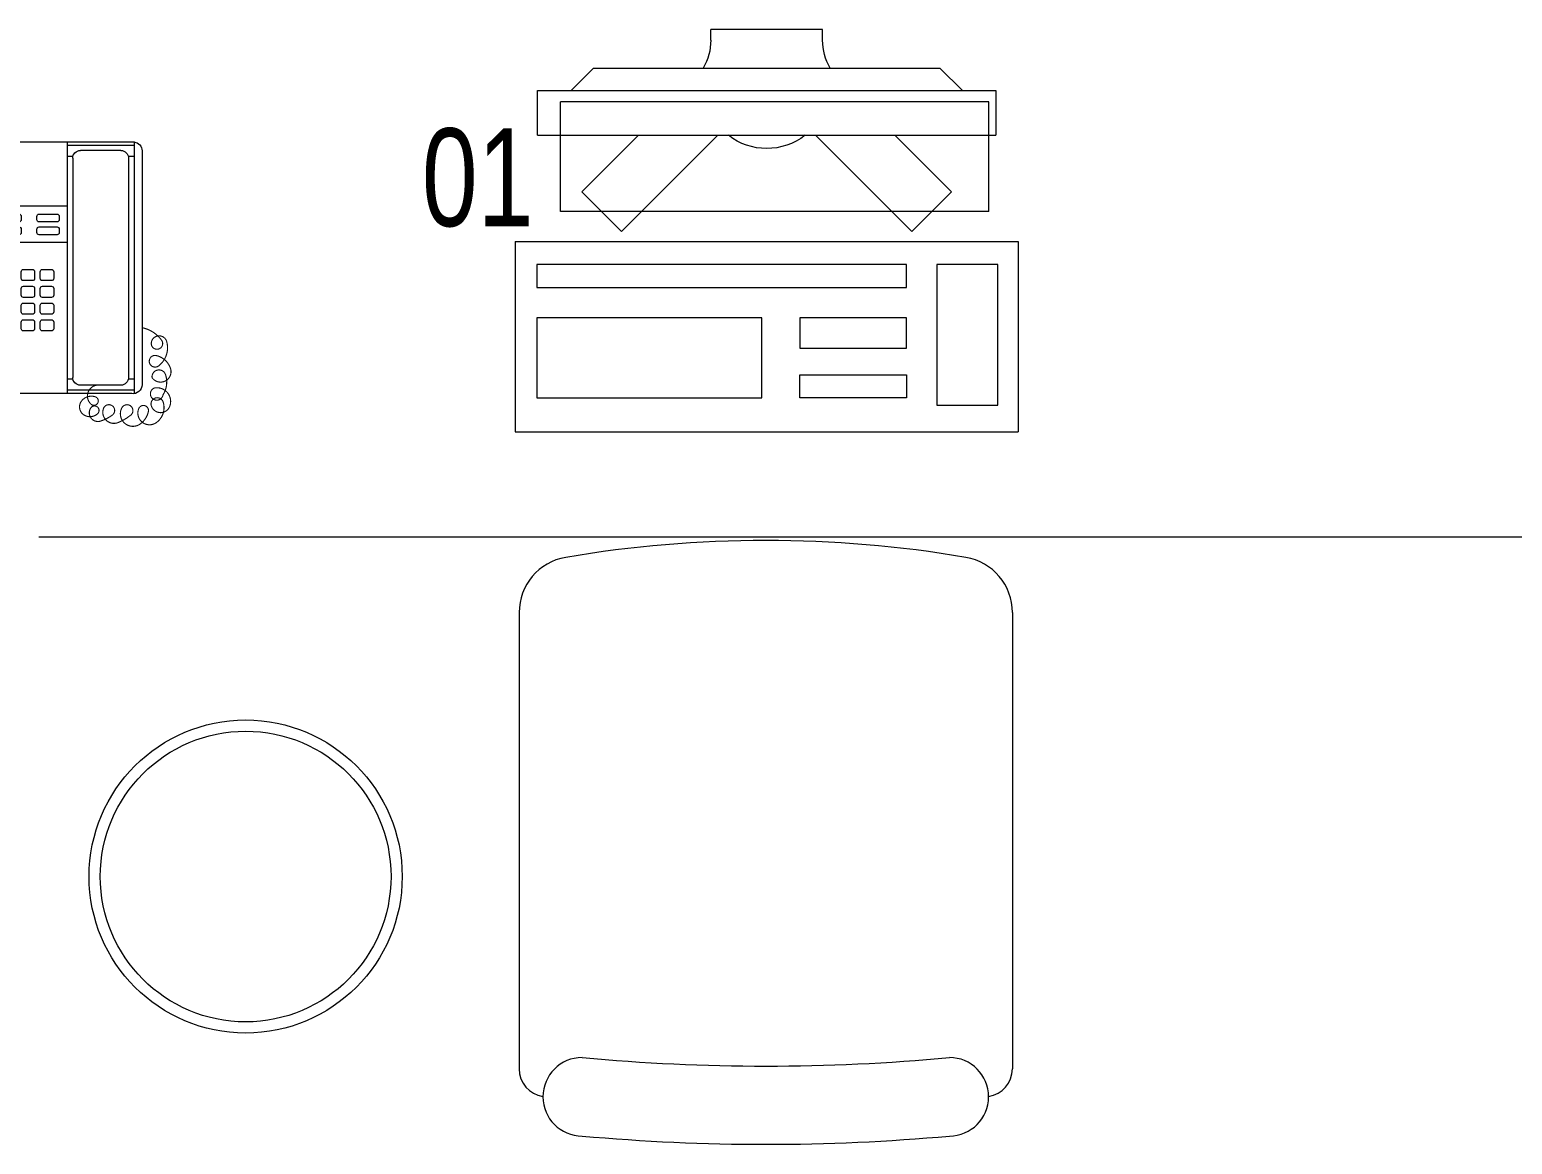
# Model space of a CAD drawing. Header units: millimetres. Extents: x -160614 to 59925, y -157025 to 0.
# Drawn here: x -140268 to -138941, y -107086 to -106089 of the extents above; entities that cross this region are included whole.
import ezdxf

# ---------------------------------------------------------------- set-up
doc = ezdxf.new("R2010")
doc.units = ezdxf.units.MM
doc.header["$LTSCALE"] = 8
doc.layers.get('0').update_dxf_attribs({"color": 9, "lineweight": 5})
doc.layers.add('72_EGR_EQP_TAG', color=9, linetype='Continuous', lineweight=5)
doc.layers.add('LOADING', color=9, linetype='Continuous', lineweight=5)
doc.layers.get('0').off()
doc.layers.get('0').freeze()
doc.styles.add('X3G_ENTITY_257CFD', font='swisscl.ttf', dxfattribs={"height": 200})

# ---------------------------------------------------------------- blocks, each defined once
blk = doc.blocks.new('DM20079-P')
for p, q in [((-0.0686, 0.217), (-0.0686, 0.008)), ((-0.0616, 0.225), (0.0594, 0.225)), ((-0.0616, 0.225), (-0.0616, 0)), ((-0.0616, 0.222), (-0.0016, 0.222)), ((-0.0496, 0.2175), (-0.0136, 0.2175)), ((-0.0016, 0.225), (-0.0016, 0)), ((0.0664, 0.217), (0.0664, 0.008)), ((-0.0616, 0.212), (-0.0565, 0.212)), ((-0.0566, 0.2105), (-0.0566, 0.0145)), ((-0.0068, 0.212), (-0.0016, 0.212)), ((-0.0066, 0.2105), (-0.0066, 0.0145)), ((-0.0016, 0.1675), (0.0664, 0.1675)), ((-0.0016, 0.135), (0.0664, 0.135)), ((-0.0616, 0.013), (-0.0565, 0.013)), ((-0.0616, 0.003), (-0.0016, 0.003)), ((-0.0594, 0), (0.0594, 0)), ((-0.0496, 0.0075), (-0.0136, 0.0075)), ((-0.0068, 0.013), (-0.0016, 0.013))]:
    blk.add_line(p, q)
for points in [[(0.0074, 0.1605, 0.414214), (0.0054, 0.1585), (0.0054, 0.1555, 0.414214), (0.0074, 0.1535), (0.0234, 0.1535, 0.414214), (0.0254, 0.1555), (0.0254, 0.1585, 0.414214), (0.0234, 0.1605)], [(0.0574, 0.1535, 0.414214), (0.0594, 0.1555), (0.0594, 0.1585, 0.414214), (0.0574, 0.1605), (0.0414, 0.1605, 0.414214), (0.0394, 0.1585), (0.0394, 0.1555, 0.414214), (0.0414, 0.1535)], [(0.0234, 0.142, 0.414214), (0.0254, 0.144), (0.0254, 0.147, 0.414214), (0.0234, 0.149), (0.0074, 0.149, 0.414214), (0.0054, 0.147), (0.0054, 0.144, 0.414214), (0.0074, 0.142)], [(0.0574, 0.142, 0.414214), (0.0594, 0.144), (0.0594, 0.147, 0.414214), (0.0574, 0.149), (0.0414, 0.149, 0.414214), (0.0394, 0.147), (0.0394, 0.144, 0.414214), (0.0414, 0.142)], [(0.0104, 0.103, 0.414214), (0.0124, 0.101), (0.0204, 0.101, 0.414214), (0.0224, 0.103), (0.0224, 0.109, 0.414214), (0.0204, 0.111), (0.0124, 0.111, 0.414214), (0.0104, 0.109)], [(0.0274, 0.103, 0.414214), (0.0294, 0.101), (0.0374, 0.101, 0.414214), (0.0394, 0.103), (0.0394, 0.109, 0.414214), (0.0374, 0.111), (0.0294, 0.111, 0.414214), (0.0274, 0.109)], [(0.0444, 0.103, 0.414214), (0.0464, 0.101), (0.0544, 0.101, 0.414214), (0.0564, 0.103), (0.0564, 0.109, 0.414214), (0.0544, 0.111), (0.0464, 0.111, 0.414214), (0.0444, 0.109)], [(0.0104, 0.088, 0.414214), (0.0124, 0.086), (0.0204, 0.086, 0.414214), (0.0224, 0.088), (0.0224, 0.094, 0.414214), (0.0204, 0.096), (0.0124, 0.096, 0.414214), (0.0104, 0.094)], [(0.0274, 0.088, 0.414214), (0.0294, 0.086), (0.0374, 0.086, 0.414214), (0.0394, 0.088), (0.0394, 0.094, 0.414214), (0.0374, 0.096), (0.0294, 0.096, 0.414214), (0.0274, 0.094)], [(0.0444, 0.088, 0.414214), (0.0464, 0.086), (0.0544, 0.086, 0.414214), (0.0564, 0.088), (0.0564, 0.094, 0.414214), (0.0544, 0.096), (0.0464, 0.096, 0.414214), (0.0444, 0.094)], [(0.0104, 0.073, 0.414214), (0.0124, 0.071), (0.0204, 0.071, 0.414214), (0.0224, 0.073), (0.0224, 0.079, 0.414214), (0.0204, 0.081), (0.0124, 0.081, 0.414214), (0.0104, 0.079)], [(0.0274, 0.073, 0.414214), (0.0294, 0.071), (0.0374, 0.071, 0.414214), (0.0394, 0.073), (0.0394, 0.079, 0.414214), (0.0374, 0.081), (0.0294, 0.081, 0.414214), (0.0274, 0.079)], [(0.0444, 0.073, 0.414214), (0.0464, 0.071), (0.0544, 0.071, 0.414214), (0.0564, 0.073), (0.0564, 0.079, 0.414214), (0.0544, 0.081), (0.0464, 0.081, 0.414214), (0.0444, 0.079)], [(0.0104, 0.058, 0.414214), (0.0124, 0.056), (0.0204, 0.056, 0.414214), (0.0224, 0.058), (0.0224, 0.064, 0.414214), (0.0204, 0.066), (0.0124, 0.066, 0.414214), (0.0104, 0.064)], [(0.0274, 0.058, 0.414214), (0.0294, 0.056), (0.0374, 0.056, 0.414214), (0.0394, 0.058), (0.0394, 0.064, 0.414214), (0.0374, 0.066), (0.0294, 0.066, 0.414214), (0.0274, 0.064)], [(0.0444, 0.058, 0.414214), (0.0464, 0.056), (0.0544, 0.056, 0.414214), (0.0564, 0.058), (0.0564, 0.064, 0.414214), (0.0544, 0.066), (0.0464, 0.066, 0.414214), (0.0444, 0.064)]]:
    blk.add_lwpolyline(points, format="xyb", close=True)
at = {"const_width": 0.001}
blk.add_lwpolyline([(-0.0686, 0.059, 0.184574), (-0.0861, 0.0478, 1.44364), (-0.0769, 0.0452, 0.837915), (-0.0907, 0.0465, 0.30536), (-0.0835, 0.0248, 1.584726), (-0.0815, 0.034, 0.253153), (-0.094, 0.0228, 0.874198), (-0.0776, 0.0142, 0.915253), (-0.0897, 0.0168, 0.223821), (-0.0874, -0.0011, 1.703343), (-0.0796, 0.005, 0.588962), (-0.0934, -0.0114, 0.717795), (-0.0769, -0.0108, 0.983104), (-0.0875, -0.0075, 0.326362), (-0.0815, -0.0259, 0.758716), (-0.0657, -0.0134, 0.906186), (-0.0743, -0.016, 0.189488), (-0.067, -0.0272, 0.7948), (-0.0506, -0.0127, 1.223996), (-0.0585, -0.0193, 0.072149), (-0.0473, -0.0259, 0.645886), (-0.0341, -0.0134, 1.366917), (-0.042, -0.0193, 0.078415), (-0.0315, -0.0246, 0.723006), (-0.0229, -0.0127, 1.105484), (-0.0289, -0.018, 0.327892), (-0.017, -0.0193, 0.446638), (-0.0144, -0.0068, 0.327263), (-0.0269, -0.0029, 1.240441), (-0.0229, -0.0094, 0.611307), (-0.0278, 0.0075)], format="xyb", dxfattribs=at)
for centre, radius, start, end in [((-0.0605, 0.217), 0.00813, 97.9633, 179.6649), ((-0.0496, 0.2105), 0.007, 90, 180), ((-0.0136, 0.2105), 0.007, 0, 90), ((0.0582, 0.217), 0.00813, 0.3351, 82.0367), ((-0.0496, 0.0145), 0.007, 180, 270), ((-0.0136, 0.0145), 0.007, 270, 0), ((-0.0605, 0.008), 0.00813, 180.3351, 277.9633), ((0.0582, 0.008), 0.00813, 277.9633, 359.6649)]:
    blk.add_arc(centre, radius, start, end)
blk = doc.blocks.new('GF21021-P')
for p, q in [((-0.2207, 0.4756), (-0.2207, 0.0675)), ((0.2205, 0.4756), (0.2205, 0.0675))]:
    blk.add_line(p, q)
for centre, radius, start, end in [((-0.0001, -0.5295), 1.0695, 80.3671, 99.6329), ((-0.1707, 0.4756), 0.05, 99.6329, 180), ((0.1705, 0.4756), 0.05, 0, 80.3671), ((-0.1957, 0.0675), 0.025, 180, 261.4721), ((-0.1643, 0.0425), 0.0351, 90, 270), ((0, 1.8467), 1.7767, 264.6946, 275.3053), ((0.1641, 0.0425), 0.0351, 270, 90), ((0.1955, 0.0675), 0.025, 278.5279, 0), ((0, 1.8314), 1.8314, 264.8532, 275.147)]:
    blk.add_arc(centre, radius, start, end)
blk = doc.blocks.new('ITCWLS1-P')
at = {"layer": 'LOADING'}
for p, q in [((-0.17, 0.45), (-0.17, 0)), ((-0.17, 0.45), (0, 0.45)), ((0, 0.45), (0, 0)), ((-0.2651, 0.43, 0), (-0.3051, 0.43, 0)), ((-0.3051, 0.43, 0), (-0.3051, 0.02, 0)), ((-0.2651, 0.43, 0), (-0.2651, 0.02, 0)), ((-0.1496, 0.4305), (-0.1291, 0.4305)), ((-0.1291, 0.4305), (-0.1291, 0.4089)), ((-0.3251, 0.38, 0), (-0.3051, 0.4, 0)), ((-0.197, 0.4094), (-0.295, 0.4094)), ((-0.295, 0.0264), (-0.295, 0.4094)), ((-0.197, 0.0264), (-0.197, 0.4094)), ((-0.3251, 0.38, 0), (-0.3251, 0.07, 0)), ((-0.3503, 0.275), (-0.3596, 0.275)), ((-0.3596, 0.175), (-0.3596, 0.275)), ((-0.3503, 0.175), (-0.3596, 0.175)), ((-0.3251, 0.07, 0), (-0.3051, 0.05, 0)), ((-0.3051, 0.02, 0), (-0.2651, 0.02, 0)), ((-0.197, 0.0264), (-0.295, 0.0264)), ((-0.17, 0), (0, 0))]:
    blk.add_line(p, q, dxfattribs=at)
at = {"layer": 'LOADING', "extrusion": (2.48281e-10, 3.18408e-10, -1)}
for p, q in [((-0.2651, 0.3395), (-0.2144, 0.3902)), ((-0.1791, 0.3548), (-0.2144, 0.3902)), ((-0.2651, 0.2688), (-0.1791, 0.3548))]:
    blk.add_line(p, q, dxfattribs=at)
at = {"layer": 'LOADING', "extrusion": (2.48281e-10, -3.18408e-10, -1)}
for p, q in [((-0.2651, 0.1812), (-0.1791, 0.0952)), ((-0.2651, 0.1105), (-0.2144, 0.0598)), ((-0.1791, 0.0952), (-0.2144, 0.0598))]:
    blk.add_line(p, q, dxfattribs=at)
at = {"layer": 'LOADING'}
for points in [[(-0.1291, 0.4089), (-0.1291, 0.1), (-0.1496, 0.1), (-0.1496, 0.4305)], [(-0.1496, 0.1), (-0.1496, 0.1), (-0.1496, 0.1), (-0.1496, 0.1), (-0.1496, 0.1), (-0.1496, 0.1), (-0.1496, 0.1), (-0.1496, 0.1), (-0.1496, 0.1)], [(-0.1496, 0.1), (-0.1496, 0.1), (-0.1496, 0.1), (-0.1496, 0.1), (-0.1496, 0.1), (-0.1496, 0.1), (-0.1496, 0.1), (-0.1496, 0.1), (-0.1496, 0.1), (-0.1496, 0.1), (-0.1496, 0.1), (-0.1496, 0.1), (-0.1496, 0.1), (-0.1496, 0.1), (-0.1496, 0.1), (-0.1496, 0.1), (-0.1496, 0.1), (-0.1496, 0.1)], [(-0.1496, 0.1), (-0.1496, 0.1), (-0.1496, 0.1), (-0.1496, 0.1), (-0.1496, 0.1), (-0.1496, 0.1), (-0.1496, 0.1), (-0.1496, 0.1), (-0.1496, 0.1), (-0.1496, 0.1)], [(-0.1496, 0.1), (-0.1496, 0.1), (-0.1496, 0.1), (-0.1496, 0.1), (-0.1496, 0.1), (-0.1496, 0.1), (-0.1496, 0.1)], [(-0.1496, 0.1), (-0.1496, 0.1), (-0.1496, 0.1), (-0.1496, 0.1), (-0.1496, 0.1), (-0.1496, 0.1), (-0.1496, 0.1), (-0.1496, 0.1), (-0.1496, 0.1), (-0.1496, 0.1)], [(-0.1496, 0.1), (-0.1496, 0.1), (-0.1496, 0.1), (-0.1496, 0.1), (-0.1496, 0.1), (-0.1496, 0.1), (-0.1496, 0.1), (-0.1496, 0.1), (-0.1496, 0.1), (-0.1496, 0.1), (-0.1496, 0.1), (-0.1496, 0.1), (-0.1496, 0.1), (-0.1496, 0.1), (-0.1496, 0.1)], [(-0.1496, 0.1), (-0.1496, 0.1), (-0.1496, 0.1), (-0.1496, 0.1), (-0.1496, 0.1), (-0.1496, 0.1), (-0.1496, 0.1), (-0.1496, 0.1), (-0.1496, 0.1), (-0.1496, 0.1)], [(-0.1496, 0.1), (-0.1496, 0.1), (-0.1496, 0.1), (-0.1496, 0.1), (-0.1496, 0.1), (-0.1496, 0.1), (-0.1496, 0.1), (-0.1496, 0.1), (-0.1496, 0.1), (-0.1496, 0.1)], [(-0.1496, 0.1), (-0.1496, 0.1), (-0.1496, 0.1), (-0.1496, 0.1), (-0.1496, 0.1), (-0.1496, 0.1), (-0.1496, 0.1), (-0.1496, 0.1), (-0.1496, 0.1), (-0.1496, 0.1), (-0.1496, 0.1), (-0.1496, 0.1), (-0.1496, 0.1), (-0.1496, 0.1), (-0.1496, 0.1), (-0.1496, 0.1), (-0.1496, 0.1), (-0.1496, 0.1), (-0.1496, 0.1), (-0.1496, 0.1), (-0.1496, 0.1), (-0.1496, 0.1), (-0.1496, 0.1), (-0.1496, 0.1), (-0.1496, 0.1), (-0.1496, 0.1), (-0.1496, 0.1), (-0.1496, 0.1), (-0.1496, 0.1), (-0.1496, 0.1), (-0.1496, 0.1), (-0.1496, 0.1), (-0.1496, 0.1), (-0.1496, 0.1), (-0.1496, 0.1), (-0.1496, 0.1), (-0.1496, 0.1), (-0.1496, 0.1), (-0.1496, 0.1), (-0.1496, 0.1), (-0.1496, 0.1), (-0.1496, 0.1), (-0.1496, 0.1), (-0.1496, 0.1), (-0.1496, 0.1), (-0.1496, 0.1), (-0.1496, 0.1), (-0.1496, 0.1), (-0.1496, 0.1), (-0.1496, 0.1), (-0.1496, 0.1), (-0.1496, 0.1), (-0.1496, 0.1), (-0.1496, 0.1)], [(-0.1496, 0.1), (-0.1496, 0.1), (-0.1496, 0.1), (-0.1496, 0.1), (-0.1496, 0.1), (-0.1496, 0.1), (-0.1496, 0.1), (-0.1496, 0.1), (-0.1496, 0.1), (-0.1496, 0.1), (-0.1496, 0.1), (-0.1496, 0.1), (-0.1496, 0.1), (-0.1496, 0.1), (-0.1496, 0.1), (-0.1496, 0.1), (-0.1496, 0.1), (-0.1496, 0.1), (-0.1496, 0.1), (-0.1496, 0.1), (-0.1496, 0.1), (-0.1496, 0.1), (-0.1496, 0.1), (-0.1496, 0.1), (-0.1496, 0.1), (-0.1496, 0.1), (-0.1496, 0.1), (-0.1496, 0.1), (-0.1496, 0.1), (-0.1496, 0.1), (-0.1496, 0.1), (-0.1496, 0.1), (-0.1496, 0.1), (-0.1496, 0.1), (-0.1496, 0.1), (-0.1496, 0.1), (-0.1496, 0.1), (-0.1496, 0.1), (-0.1496, 0.1), (-0.1496, 0.1), (-0.1496, 0.1), (-0.1496, 0.1), (-0.1496, 0.1), (-0.1496, 0.1), (-0.1496, 0.1), (-0.1496, 0.1), (-0.1496, 0.1), (-0.1496, 0.1), (-0.1496, 0.1), (-0.1496, 0.1), (-0.1496, 0.1), (-0.1496, 0.1), (-0.1496, 0.1), (-0.1496, 0.1), (-0.1496, 0.1), (-0.1496, 0.1), (-0.1496, 0.1), (-0.1496, 0.1), (-0.1496, 0.1), (-0.1496, 0.1), (-0.1496, 0.1), (-0.1496, 0.1), (-0.1496, 0.1), (-0.1496, 0.1), (-0.1496, 0.1), (-0.1496, 0.1), (-0.1496, 0.1), (-0.1496, 0.1), (-0.1496, 0.1), (-0.1496, 0.1), (-0.1496, 0.1), (-0.1496, 0.1), (-0.1496, 0.1), (-0.1496, 0.1), (-0.1496, 0.1), (-0.1496, 0.1), (-0.1496, 0.1), (-0.1496, 0.1), (-0.1496, 0.1), (-0.1496, 0.1), (-0.1496, 0.1), (-0.1496, 0.1), (-0.1496, 0.1), (-0.1496, 0.1), (-0.1496, 0.1), (-0.1496, 0.1), (-0.1496, 0.1), (-0.1496, 0.1), (-0.1496, 0.1)], [(-0.1496, 0.1), (-0.1496, 0.1), (-0.1496, 0.1), (-0.1496, 0.1), (-0.1496, 0.1), (-0.1496, 0.1), (-0.1496, 0.1), (-0.1496, 0.1), (-0.1496, 0.1), (-0.1496, 0.1), (-0.1496, 0.1), (-0.1496, 0.1)], [(-0.1496, 0.1), (-0.1496, 0.1), (-0.1496, 0.1), (-0.1496, 0.1), (-0.1496, 0.1), (-0.1496, 0.1), (-0.1496, 0.1)], [(-0.1496, 0.1), (-0.1496, 0.1), (-0.1496, 0.1), (-0.1496, 0.1), (-0.1496, 0.1), (-0.1496, 0.1), (-0.1496, 0.1), (-0.1496, 0.1), (-0.1496, 0.1), (-0.1496, 0.1), (-0.1496, 0.1), (-0.1496, 0.1), (-0.1496, 0.1), (-0.1496, 0.1), (-0.1496, 0.1), (-0.1496, 0.1), (-0.1496, 0.1)], [(-0.1496, 0.1), (-0.1496, 0.1), (-0.1496, 0.1), (-0.1496, 0.1), (-0.1496, 0.1), (-0.1496, 0.1), (-0.1496, 0.1), (-0.1496, 0.1), (-0.1496, 0.1), (-0.1496, 0.1), (-0.1496, 0.1), (-0.1496, 0.1), (-0.1496, 0.1), (-0.1496, 0.1), (-0.1496, 0.1), (-0.1496, 0.1), (-0.1496, 0.1), (-0.1496, 0.1), (-0.1496, 0.1), (-0.1496, 0.1), (-0.1496, 0.1), (-0.1496, 0.1), (-0.1496, 0.1), (-0.1496, 0.1), (-0.1496, 0.1), (-0.1496, 0.1), (-0.1496, 0.1), (-0.1496, 0.1), (-0.1496, 0.1), (-0.1496, 0.1), (-0.1496, 0.1), (-0.1496, 0.1), (-0.1496, 0.1), (-0.1496, 0.1), (-0.1496, 0.1), (-0.1496, 0.1), (-0.1496, 0.1), (-0.1496, 0.1), (-0.1496, 0.1), (-0.1496, 0.1), (-0.1496, 0.1), (-0.1496, 0.1), (-0.1496, 0.1), (-0.1496, 0.1), (-0.1496, 0.1), (-0.1496, 0.1), (-0.1496, 0.1), (-0.1496, 0.1), (-0.1496, 0.1), (-0.1496, 0.1), (-0.1496, 0.1), (-0.1496, 0.1), (-0.1496, 0.1), (-0.1496, 0.1), (-0.1496, 0.1), (-0.1496, 0.1), (-0.1496, 0.1), (-0.1496, 0.1), (-0.1496, 0.1), (-0.1496, 0.1), (-0.1496, 0.1), (-0.1496, 0.1), (-0.1496, 0.1), (-0.1496, 0.1), (-0.1496, 0.1), (-0.1496, 0.1), (-0.1496, 0.1), (-0.1496, 0.1), (-0.1496, 0.1), (-0.1496, 0.1), (-0.1496, 0.1), (-0.1496, 0.1), (-0.1496, 0.1), (-0.1496, 0.1), (-0.1496, 0.1), (-0.1496, 0.1), (-0.1496, 0.1), (-0.1496, 0.1), (-0.1496, 0.1), (-0.1496, 0.1), (-0.1496, 0.1), (-0.1496, 0.1), (-0.1496, 0.1), (-0.1496, 0.1), (-0.1496, 0.1), (-0.1496, 0.1), (-0.1496, 0.1), (-0.1496, 0.1), (-0.1496, 0.1), (-0.1496, 0.1), (-0.1496, 0.1), (-0.1496, 0.1), (-0.1496, 0.1), (-0.1496, 0.1), (-0.1496, 0.1), (-0.1496, 0.1), (-0.1496, 0.1), (-0.1496, 0.1), (-0.1496, 0.1), (-0.1496, 0.1), (-0.1496, 0.1), (-0.1496, 0.1), (-0.1496, 0.1), (-0.1496, 0.1), (-0.1496, 0.1), (-0.1496, 0.1), (-0.1496, 0.1), (-0.1496, 0.1), (-0.1496, 0.1), (-0.1496, 0.1), (-0.1496, 0.1)], [(-0.1496, 0.1), (-0.1496, 0.1), (-0.1496, 0.1), (-0.1496, 0.1), (-0.1496, 0.1), (-0.1496, 0.1), (-0.1496, 0.1), (-0.1496, 0.1)]]:
    blk.add_lwpolyline(points, dxfattribs=at)
for points in [[(-0.1019, 0.4305), (-0.0304, 0.4305), (-0.0304, 0.2294), (-0.1019, 0.2294)], [(-0.1019, 0.1954), (-0.0747, 0.1954), (-0.0747, 0.1), (-0.1019, 0.1)], [(-0.0304, 0.1954), (-0.0508, 0.1954), (-0.0508, 0.1), (-0.0304, 0.1)], [(-0.1496, 0.1), (-0.1496, 0.1), (-0.1496, 0.1), (-0.1496, 0.1), (-0.1496, 0.1), (-0.1496, 0.1), (-0.1496, 0.1), (-0.1496, 0.1), (-0.1496, 0.1), (-0.1496, 0.1), (-0.1496, 0.1), (-0.1496, 0.1), (-0.1496, 0.1), (-0.1496, 0.1), (-0.1496, 0.1), (-0.1496, 0.1), (-0.1496, 0.1), (-0.1496, 0.1), (-0.1496, 0.1), (-0.1496, 0.1), (-0.1496, 0.1), (-0.1496, 0.1), (-0.1496, 0.1), (-0.1496, 0.1), (-0.1496, 0.1), (-0.1496, 0.1), (-0.1496, 0.1), (-0.1496, 0.1), (-0.1496, 0.1), (-0.1496, 0.1), (-0.1496, 0.1), (-0.1496, 0.1), (-0.1496, 0.1), (-0.1496, 0.1), (-0.1496, 0.1), (-0.1496, 0.1), (-0.1496, 0.1), (-0.1496, 0.1), (-0.1496, 0.1), (-0.1496, 0.1), (-0.1496, 0.1), (-0.1496, 0.1), (-0.1496, 0.1), (-0.1496, 0.1), (-0.1496, 0.1), (-0.1496, 0.1), (-0.1496, 0.1), (-0.1496, 0.1), (-0.1496, 0.1), (-0.1496, 0.1), (-0.1496, 0.1), (-0.1496, 0.1), (-0.1496, 0.1), (-0.1496, 0.1), (-0.1496, 0.1), (-0.1496, 0.1), (-0.1496, 0.1), (-0.1496, 0.1), (-0.1496, 0.1), (-0.1496, 0.1), (-0.1496, 0.1), (-0.1496, 0.1), (-0.1496, 0.1), (-0.1496, 0.1), (-0.1496, 0.1), (-0.1496, 0.1), (-0.1496, 0.1), (-0.1496, 0.1), (-0.1496, 0.1), (-0.1496, 0.1), (-0.1496, 0.1), (-0.1496, 0.1), (-0.1496, 0.1), (-0.1496, 0.1), (-0.1496, 0.1), (-0.1496, 0.1), (-0.1496, 0.1), (-0.1496, 0.1), (-0.1496, 0.1), (-0.1496, 0.1), (-0.1496, 0.1), (-0.1496, 0.1), (-0.1496, 0.1), (-0.1496, 0.1), (-0.1496, 0.1), (-0.1496, 0.1), (-0.1496, 0.1), (-0.1496, 0.1), (-0.1496, 0.1), (-0.1496, 0.1), (-0.1496, 0.1), (-0.1496, 0.1), (-0.1496, 0.1), (-0.1496, 0.1), (-0.1496, 0.1), (-0.1496, 0.1), (-0.1496, 0.1), (-0.1496, 0.1), (-0.1496, 0.1), (-0.1496, 0.1), (-0.1496, 0.1), (-0.1496, 0.1), (-0.1496, 0.1), (-0.1496, 0.1), (-0.1496, 0.1), (-0.1496, 0.1), (-0.1496, 0.1), (-0.1496, 0.1), (-0.1496, 0.1), (-0.1496, 0.1), (-0.1496, 0.1), (-0.1496, 0.1), (-0.1496, 0.1), (-0.1496, 0.1), (-0.1496, 0.1), (-0.1496, 0.1), (-0.1496, 0.1), (-0.1496, 0.1), (-0.1496, 0.1), (-0.1496, 0.1), (-0.1496, 0.1), (-0.1496, 0.1), (-0.1496, 0.1), (-0.1496, 0.1), (-0.1496, 0.1), (-0.1496, 0.1), (-0.1496, 0.1), (-0.1496, 0.1), (-0.1496, 0.1), (-0.1496, 0.1), (-0.1496, 0.1), (-0.1496, 0.1), (-0.1496, 0.1), (-0.1496, 0.1), (-0.1496, 0.1), (-0.1496, 0.1), (-0.1496, 0.1), (-0.1496, 0.1), (-0.1496, 0.1), (-0.1496, 0.1), (-0.1496, 0.1), (-0.1496, 0.1), (-0.1496, 0.1), (-0.1496, 0.1), (-0.1496, 0.1), (-0.1496, 0.1), (-0.1496, 0.1), (-0.1496, 0.1), (-0.1496, 0.1), (-0.1496, 0.1), (-0.1496, 0.1), (-0.1496, 0.1), (-0.1496, 0.1), (-0.1496, 0.1), (-0.1496, 0.1), (-0.1496, 0.1), (-0.1496, 0.1), (-0.1496, 0.1), (-0.1496, 0.1), (-0.1496, 0.1), (-0.1496, 0.1), (-0.1496, 0.1), (-0.1496, 0.1), (-0.1496, 0.1), (-0.1496, 0.1), (-0.1496, 0.1), (-0.1496, 0.1), (-0.1496, 0.1), (-0.1496, 0.1), (-0.1496, 0.1), (-0.1496, 0.1), (-0.1496, 0.1), (-0.1496, 0.1), (-0.1496, 0.1), (-0.1496, 0.1), (-0.1496, 0.1), (-0.1496, 0.1), (-0.1496, 0.1), (-0.1496, 0.1), (-0.1496, 0.1), (-0.1496, 0.1), (-0.1496, 0.1), (-0.1496, 0.1), (-0.1496, 0.1), (-0.1496, 0.1), (-0.1496, 0.1), (-0.1496, 0.1), (-0.1496, 0.1), (-0.1496, 0.1), (-0.1496, 0.1), (-0.1496, 0.1), (-0.1496, 0.1), (-0.1496, 0.1), (-0.1496, 0.1), (-0.1496, 0.1), (-0.1496, 0.1), (-0.1496, 0.1), (-0.1496, 0.1), (-0.1496, 0.1), (-0.1496, 0.1), (-0.1496, 0.1), (-0.1496, 0.1), (-0.1496, 0.1), (-0.1496, 0.1), (-0.1496, 0.1), (-0.1496, 0.1), (-0.1496, 0.1), (-0.1496, 0.1), (-0.1496, 0.1), (-0.1496, 0.1), (-0.1496, 0.1), (-0.1496, 0.1), (-0.1496, 0.1), (-0.1496, 0.1), (-0.1496, 0.1), (-0.1496, 0.1), (-0.1496, 0.1), (-0.1496, 0.1), (-0.1496, 0.1), (-0.1496, 0.1), (-0.1496, 0.1), (-0.1496, 0.1), (-0.1496, 0.1), (-0.1496, 0.1), (-0.1496, 0.1), (-0.1496, 0.1), (-0.1496, 0.1), (-0.1496, 0.1), (-0.1496, 0.1), (-0.1496, 0.1), (-0.1496, 0.1), (-0.1496, 0.1), (-0.1496, 0.1), (-0.1496, 0.1), (-0.1496, 0.1), (-0.1496, 0.1), (-0.1496, 0.1), (-0.1496, 0.1), (-0.1496, 0.1), (-0.1496, 0.1), (-0.1496, 0.1), (-0.1496, 0.1), (-0.1496, 0.1), (-0.1496, 0.1), (-0.1496, 0.1), (-0.1496, 0.1), (-0.1496, 0.1), (-0.1496, 0.1), (-0.1496, 0.1), (-0.1496, 0.1), (-0.1496, 0.1), (-0.1496, 0.1), (-0.1496, 0.1), (-0.1496, 0.1), (-0.1496, 0.1), (-0.1496, 0.1), (-0.1496, 0.1), (-0.1496, 0.1), (-0.1496, 0.1), (-0.1496, 0.1), (-0.1496, 0.1), (-0.1496, 0.1), (-0.1496, 0.1), (-0.1496, 0.1), (-0.1496, 0.1), (-0.1496, 0.1), (-0.1496, 0.1), (-0.1496, 0.1), (-0.1496, 0.1), (-0.1496, 0.1), (-0.1496, 0.1), (-0.1496, 0.1), (-0.1496, 0.1), (-0.1496, 0.1), (-0.1496, 0.1), (-0.1496, 0.1), (-0.1496, 0.1)], [(-0.1496, 0.1), (-0.1496, 0.1), (-0.1496, 0.1), (-0.1496, 0.1), (-0.1496, 0.1), (-0.1496, 0.1), (-0.1496, 0.1), (-0.1496, 0.1), (-0.1496, 0.1), (-0.1496, 0.1), (-0.1496, 0.1), (-0.1496, 0.1), (-0.1496, 0.1), (-0.1496, 0.1), (-0.1496, 0.1), (-0.1496, 0.1), (-0.1496, 0.1), (-0.1496, 0.1), (-0.1496, 0.1), (-0.1496, 0.1), (-0.1496, 0.1), (-0.1496, 0.1), (-0.1496, 0.1), (-0.1496, 0.1), (-0.1496, 0.1), (-0.1496, 0.1), (-0.1496, 0.1), (-0.1496, 0.1), (-0.1496, 0.1), (-0.1496, 0.1), (-0.1496, 0.1), (-0.1496, 0.1), (-0.1496, 0.1), (-0.1496, 0.1), (-0.1496, 0.1), (-0.1496, 0.1), (-0.1496, 0.1), (-0.1496, 0.1), (-0.1496, 0.1), (-0.1496, 0.1), (-0.1496, 0.1), (-0.1496, 0.1), (-0.1496, 0.1), (-0.1496, 0.1), (-0.1496, 0.1), (-0.1496, 0.1), (-0.1496, 0.1), (-0.1496, 0.1), (-0.1496, 0.1), (-0.1496, 0.1), (-0.1496, 0.1), (-0.1496, 0.1), (-0.1496, 0.1), (-0.1496, 0.1), (-0.1496, 0.1), (-0.1496, 0.1), (-0.1496, 0.1), (-0.1496, 0.1), (-0.1496, 0.1), (-0.1496, 0.1), (-0.1496, 0.1), (-0.1496, 0.1), (-0.1496, 0.1), (-0.1496, 0.1), (-0.1496, 0.1), (-0.1496, 0.1), (-0.1496, 0.1), (-0.1496, 0.1), (-0.1496, 0.1), (-0.1496, 0.1), (-0.1496, 0.1), (-0.1496, 0.1), (-0.1496, 0.1), (-0.1496, 0.1), (-0.1496, 0.1), (-0.1496, 0.1), (-0.1496, 0.1), (-0.1496, 0.1), (-0.1496, 0.1), (-0.1496, 0.1), (-0.1496, 0.1), (-0.1496, 0.1), (-0.1496, 0.1), (-0.1496, 0.1), (-0.1496, 0.1), (-0.1496, 0.1), (-0.1496, 0.1), (-0.1496, 0.1), (-0.1496, 0.1), (-0.1496, 0.1), (-0.1496, 0.1), (-0.1496, 0.1), (-0.1496, 0.1), (-0.1496, 0.1), (-0.1496, 0.1), (-0.1496, 0.1), (-0.1496, 0.1), (-0.1496, 0.1), (-0.1496, 0.1), (-0.1496, 0.1), (-0.1496, 0.1), (-0.1496, 0.1), (-0.1496, 0.1), (-0.1496, 0.1), (-0.1496, 0.1), (-0.1496, 0.1), (-0.1496, 0.1), (-0.1496, 0.1), (-0.1496, 0.1), (-0.1496, 0.1), (-0.1496, 0.1), (-0.1496, 0.1), (-0.1496, 0.1), (-0.1496, 0.1), (-0.1496, 0.1), (-0.1496, 0.1), (-0.1496, 0.1), (-0.1496, 0.1), (-0.1496, 0.1), (-0.1496, 0.1), (-0.1496, 0.1), (-0.1496, 0.1), (-0.1496, 0.1), (-0.1496, 0.1), (-0.1496, 0.1), (-0.1496, 0.1), (-0.1496, 0.1), (-0.1496, 0.1), (-0.1496, 0.1), (-0.1496, 0.1), (-0.1496, 0.1), (-0.1496, 0.1), (-0.1496, 0.1), (-0.1496, 0.1), (-0.1496, 0.1), (-0.1496, 0.1), (-0.1496, 0.1), (-0.1496, 0.1), (-0.1496, 0.1), (-0.1496, 0.1), (-0.1496, 0.1), (-0.1496, 0.1), (-0.1496, 0.1), (-0.1496, 0.1), (-0.1496, 0.1), (-0.1496, 0.1), (-0.1496, 0.1), (-0.1496, 0.1), (-0.1496, 0.1), (-0.1496, 0.1), (-0.1496, 0.1), (-0.1496, 0.1), (-0.1496, 0.1), (-0.1496, 0.1), (-0.1496, 0.1), (-0.1496, 0.1), (-0.1496, 0.1), (-0.1496, 0.1), (-0.1496, 0.1), (-0.1496, 0.1), (-0.1496, 0.1), (-0.1496, 0.1), (-0.1496, 0.1), (-0.1496, 0.1), (-0.1496, 0.1), (-0.1496, 0.1), (-0.1496, 0.1), (-0.1496, 0.1), (-0.1496, 0.1), (-0.1496, 0.1), (-0.1496, 0.1), (-0.1496, 0.1), (-0.1496, 0.1), (-0.1496, 0.1), (-0.1496, 0.1), (-0.1496, 0.1), (-0.1496, 0.1), (-0.1496, 0.1), (-0.1496, 0.1), (-0.1496, 0.1), (-0.1496, 0.1), (-0.1496, 0.1), (-0.1496, 0.1), (-0.1496, 0.1), (-0.1496, 0.1), (-0.1496, 0.1), (-0.1496, 0.1), (-0.1496, 0.1), (-0.1496, 0.1), (-0.1496, 0.1), (-0.1496, 0.1), (-0.1496, 0.1), (-0.1496, 0.1), (-0.1496, 0.1), (-0.1496, 0.1), (-0.1496, 0.1), (-0.1496, 0.1), (-0.1496, 0.1), (-0.1496, 0.1), (-0.1496, 0.1), (-0.1496, 0.1), (-0.1496, 0.1), (-0.1496, 0.1), (-0.1496, 0.1), (-0.1496, 0.1), (-0.1496, 0.1), (-0.1496, 0.1), (-0.1496, 0.1), (-0.1496, 0.1), (-0.1496, 0.1), (-0.1496, 0.1), (-0.1496, 0.1), (-0.1496, 0.1), (-0.1496, 0.1)], [(-0.1496, 0.1), (-0.1496, 0.1), (-0.1496, 0.1), (-0.1496, 0.1), (-0.1496, 0.1), (-0.1496, 0.1), (-0.1496, 0.1), (-0.1496, 0.1), (-0.1496, 0.1), (-0.1496, 0.1), (-0.1496, 0.1), (-0.1496, 0.1), (-0.1496, 0.1), (-0.1496, 0.1), (-0.1496, 0.1), (-0.1496, 0.1), (-0.1496, 0.1), (-0.1496, 0.1), (-0.1496, 0.1), (-0.1496, 0.1), (-0.1496, 0.1), (-0.1496, 0.1), (-0.1496, 0.1), (-0.1496, 0.1), (-0.1496, 0.1), (-0.1496, 0.1), (-0.1496, 0.1), (-0.1496, 0.1), (-0.1496, 0.1), (-0.1496, 0.1), (-0.1496, 0.1), (-0.1496, 0.1), (-0.1496, 0.1), (-0.1496, 0.1), (-0.1496, 0.1), (-0.1496, 0.1), (-0.1496, 0.1), (-0.1496, 0.1), (-0.1496, 0.1), (-0.1496, 0.1), (-0.1496, 0.1), (-0.1496, 0.1), (-0.1496, 0.1), (-0.1496, 0.1), (-0.1496, 0.1), (-0.1496, 0.1), (-0.1496, 0.1), (-0.1496, 0.1), (-0.1496, 0.1), (-0.1496, 0.1), (-0.1496, 0.1), (-0.1496, 0.1), (-0.1496, 0.1), (-0.1496, 0.1), (-0.1496, 0.1), (-0.1496, 0.1), (-0.1496, 0.1), (-0.1496, 0.1), (-0.1496, 0.1), (-0.1496, 0.1), (-0.1496, 0.1), (-0.1496, 0.1), (-0.1496, 0.1), (-0.1496, 0.1), (-0.1496, 0.1), (-0.1496, 0.1), (-0.1496, 0.1), (-0.1496, 0.1), (-0.1496, 0.1), (-0.1496, 0.1), (-0.1496, 0.1), (-0.1496, 0.1), (-0.1496, 0.1), (-0.1496, 0.1), (-0.1496, 0.1), (-0.1496, 0.1), (-0.1496, 0.1), (-0.1496, 0.1), (-0.1496, 0.1), (-0.1496, 0.1), (-0.1496, 0.1), (-0.1496, 0.1), (-0.1496, 0.1), (-0.1496, 0.1), (-0.1496, 0.1), (-0.1496, 0.1), (-0.1496, 0.1), (-0.1496, 0.1), (-0.1496, 0.1), (-0.1496, 0.1), (-0.1496, 0.1), (-0.1496, 0.1), (-0.1496, 0.1), (-0.1496, 0.1), (-0.1496, 0.1), (-0.1496, 0.1), (-0.1496, 0.1), (-0.1496, 0.1), (-0.1496, 0.1), (-0.1496, 0.1), (-0.1496, 0.1), (-0.1496, 0.1), (-0.1496, 0.1), (-0.1496, 0.1), (-0.1496, 0.1), (-0.1496, 0.1), (-0.1496, 0.1), (-0.1496, 0.1), (-0.1496, 0.1), (-0.1496, 0.1), (-0.1496, 0.1), (-0.1496, 0.1), (-0.1496, 0.1), (-0.1496, 0.1), (-0.1496, 0.1), (-0.1496, 0.1), (-0.1496, 0.1), (-0.1496, 0.1), (-0.1496, 0.1), (-0.1496, 0.1), (-0.1496, 0.1), (-0.1496, 0.1), (-0.1496, 0.1), (-0.1496, 0.1), (-0.1496, 0.1), (-0.1496, 0.1), (-0.1496, 0.1), (-0.1496, 0.1), (-0.1496, 0.1), (-0.1496, 0.1), (-0.1496, 0.1), (-0.1496, 0.1), (-0.1496, 0.1), (-0.1496, 0.1), (-0.1496, 0.1), (-0.1496, 0.1), (-0.1496, 0.1), (-0.1496, 0.1), (-0.1496, 0.1), (-0.1496, 0.1), (-0.1496, 0.1), (-0.1496, 0.1), (-0.1496, 0.1), (-0.1496, 0.1), (-0.1496, 0.1), (-0.1496, 0.1), (-0.1496, 0.1), (-0.1496, 0.1), (-0.1496, 0.1), (-0.1496, 0.1), (-0.1496, 0.1), (-0.1496, 0.1), (-0.1496, 0.1), (-0.1496, 0.1), (-0.1496, 0.1), (-0.1496, 0.1), (-0.1496, 0.1), (-0.1496, 0.1), (-0.1496, 0.1), (-0.1496, 0.1), (-0.1496, 0.1), (-0.1496, 0.1), (-0.1496, 0.1), (-0.1496, 0.1), (-0.1496, 0.1), (-0.1496, 0.1), (-0.1496, 0.1), (-0.1496, 0.1), (-0.1496, 0.1), (-0.1496, 0.1), (-0.1496, 0.1), (-0.1496, 0.1), (-0.1496, 0.1), (-0.1496, 0.1), (-0.1496, 0.1), (-0.1496, 0.1), (-0.1496, 0.1), (-0.1496, 0.1), (-0.1496, 0.1), (-0.1496, 0.1), (-0.1496, 0.1), (-0.1496, 0.1), (-0.1496, 0.1), (-0.1496, 0.1), (-0.1496, 0.1), (-0.1496, 0.1), (-0.1496, 0.1), (-0.1496, 0.1), (-0.1496, 0.1), (-0.1496, 0.1), (-0.1496, 0.1), (-0.1496, 0.1), (-0.1496, 0.1), (-0.1496, 0.1), (-0.1496, 0.1), (-0.1496, 0.1), (-0.1496, 0.1), (-0.1496, 0.1), (-0.1496, 0.1), (-0.1496, 0.1), (-0.1496, 0.1), (-0.1496, 0.1), (-0.1496, 0.1), (-0.1496, 0.1), (-0.1496, 0.1), (-0.1496, 0.1), (-0.1496, 0.1), (-0.1496, 0.1), (-0.1496, 0.1), (-0.1496, 0.1), (-0.1496, 0.1), (-0.1496, 0.1), (-0.1496, 0.1), (-0.1496, 0.1), (-0.1496, 0.1), (-0.1496, 0.1), (-0.1496, 0.1), (-0.1496, 0.1), (-0.1496, 0.1)], [(-0.1496, 0.0727), (-0.0236, 0.0727), (-0.0236, 0.0182), (-0.1496, 0.0182)]]:
    blk.add_lwpolyline(points, close=True, dxfattribs=at)
for centre, radius, start, end in [((-0.3503, 0.325), 0.05, 270, 300.3093), ((-0.3089, 0.225), 0.0556, 321.9431, 38.0569), ((-0.3503, 0.125), 0.05, 59.6907, 90)]:
    blk.add_arc(centre, radius, start, end, dxfattribs=at)
blk = doc.blocks.new('WM00001-P')
at = {"layer": 'LOADING'}
for radius in [0.14, 0.13]:
    blk.add_circle((0, 0), radius, dxfattribs=at)
blk = doc.blocks.new('GF1')
at = {"layer": 'LOADING', "color": 9}
blk.add_line((-140259.4, -106542.6), (-138438.9, -106542.6), dxfattribs=at)
at = {"layer": 'LOADING', "color": 9, "yscale": 1000, "zscale": 1000}
for name, p, xscale, rotation in [('ITCWLS1-P', (-139383.4, -106448.7), -1000, 89.99999999246123), ('DM20079-P', (-140235.7, -106414.6), -1000, 359.9999934716078), ('WM00001-P', (-140074.4, -106846.5), 1000, 281.9999999999857)]:
    blk.add_blockref(name, p, dxfattribs=dict(at, xscale=xscale, rotation=rotation))
at = {"layer": 'LOADING', "color": 9, "xscale": 1000, "yscale": 1000, "zscale": 1000}
blk.add_blockref('GF21021-P', (-139609.1, -107086, 0), dxfattribs=at)
at = {"layer": '72_EGR_EQP_TAG', "color": 9, "insert": (-139866.9, -106177.4), "char_height": 87.47, "attachment_point": 2, "style": 'X3G_ENTITY_257CFD'}
blk.add_mtext('01', dxfattribs=at)

msp = doc.modelspace()

# ---------------------------------------------------------------- block references
at = {"layer": '72_EGR_EQP_TAG'}
msp.add_blockref('GF1', (0, 0), dxfattribs=at)

doc.saveas('drawing.dxf')
